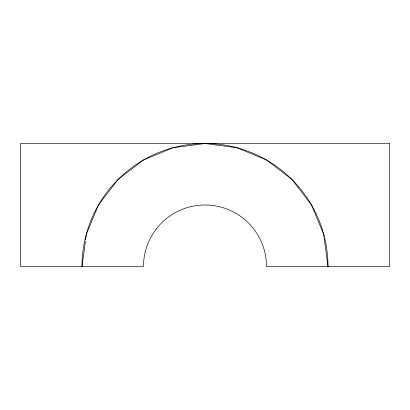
<?xml version="1.0" encoding="UTF-8"?>
<svg xmlns="http://www.w3.org/2000/svg" width="410" height="410" viewBox="0 0 410 410"><rect width="100%" height="100%" fill="white"/><g stroke="black" fill="none" stroke-linecap="round" stroke-linejoin="round"><path stroke-width="0.61" d="M85.454 241.126L82 266.5A123 123 0 0 1 205 143.5L206.25 143.664M85.629 239.855L86.407 234.146L98.477 205L118.024 179.524L143.5 159.977L172.964 147.774L205 143.5L237.036 147.774L266.5 159.977L291.976 179.524L311.523 205L323.808 234.663L323.972 236.929M203.749 143.664L205 143.5A123 123 0 0 1 328 266.5L324.146 238.189M389.5 143.5L20.5 143.5L20.5 266.5L143.5 266.5A61.5 61.5 0 0 1 205 205A61.5 61.5 0 0 1 266.5 266.5L389.5 266.5L389.5 143.5"/></g></svg>
